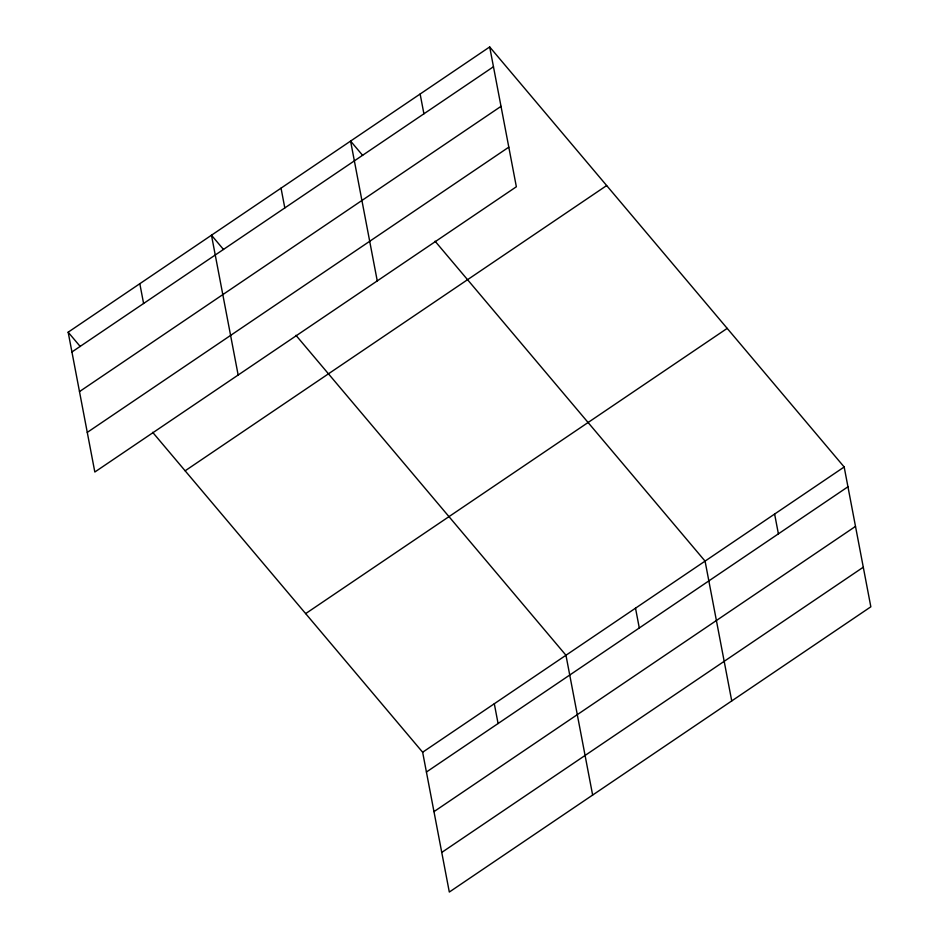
<?xml version="1.0" encoding="UTF-8"?>
<svg xmlns="http://www.w3.org/2000/svg" width="939" height="939" viewBox="0 0 939 939"><rect width="100%" height="100%" fill="white"/><g stroke="black" fill="none" stroke-linecap="round" stroke-linejoin="round"><path stroke-width="1.41" d="M489.689 46.95L516.356 186.767L94.827 472.012L68.16 332.195L489.689 46.95L844.173 466.988L870.84 606.805L449.312 892.05L422.644 752.233L152.646 432.304M71.927 351.984L493.468 66.739M79.486 391.598L501.015 106.353M87.268 432.398L508.797 147.165M185.136 470.803L606.664 185.558M305.656 613.613L727.197 328.38M422.644 752.233L844.173 466.988M426.412 772.022L847.952 486.778M433.971 811.636L855.499 526.392M441.753 852.436L863.293 567.203M362.654 155.381L350.587 141.085L377.255 280.902M435.062 241.194L705.072 561.123L731.739 700.94M223.541 249.516L211.475 235.208L238.154 375.025M295.961 335.317L565.959 655.246L592.638 795.063M68.16 332.195L80.226 346.491M774.616 514.056L778.396 533.845M635.515 608.179L639.295 627.98M420.132 94.017L423.912 113.807M494.301 703.734L498.081 723.535M281.031 188.14L284.81 207.942M139.817 283.695L143.597 303.497"/></g></svg>
